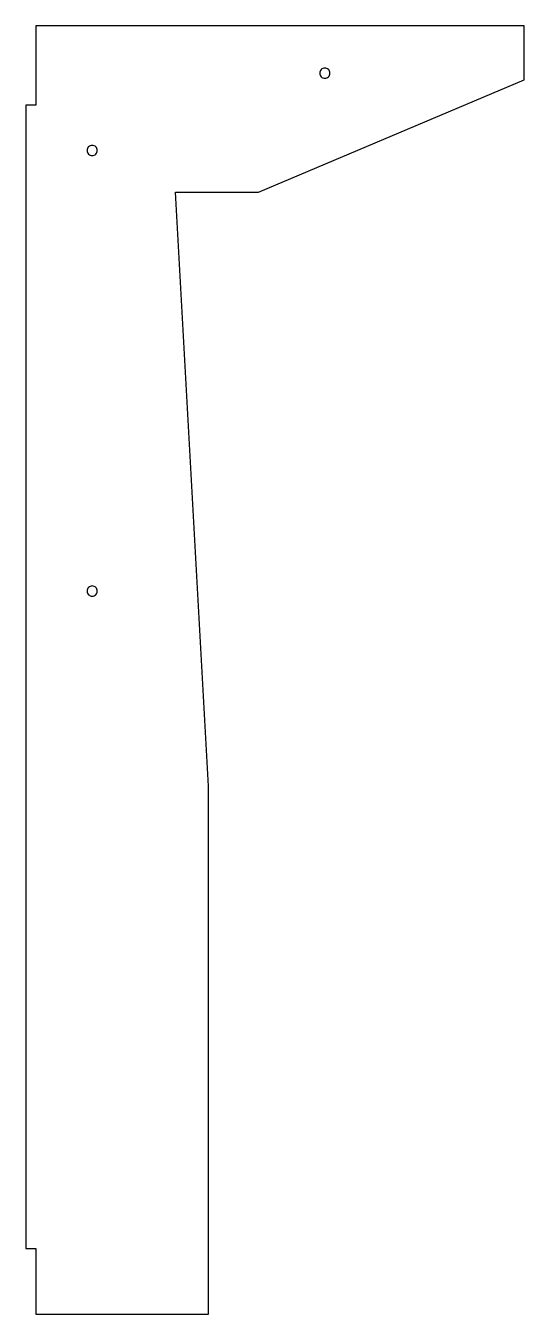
# Model space of a CAD drawing. Extents: x 98 to 698, y 192 to 1742.
import ezdxf

# ---------------------------------------------------------------- set-up
doc = ezdxf.new("R2010")
doc.units = 0
doc.layers.get('0').update_dxf_attribs({"linetype": 'CONTINUOUS'})

msp = doc.modelspace()

# ---------------------------------------------------------------- linework, layer by layer
msp.add_lwpolyline([(697.7, 1742.3), (109.6, 1742.3), (109.6, 1647), (97.6, 1647), (97.6, 271.6), (109.7, 271.6), (109.7, 192.4), (317.8, 192.4), (317.8, 827.7), (277.8, 1542.3), (377.8, 1542.3), (697.7, 1677.3)], close=True)
for points in [[(457.6, 1691.5, 0.414214), (451.5, 1685.3, 0.414214), (457.6, 1679.2, 0.414214), (463.8, 1685.3, 0.414214)], [(177.6, 1598.5, 0.414214), (171.5, 1592.3, 0.414214), (177.6, 1586.2, 0.414214), (183.8, 1592.3, 0.414214)], [(177.6, 1068.5, 0.414214), (171.5, 1062.3, 0.414214), (177.6, 1056.2, 0.414214), (183.8, 1062.3, 0.414214)]]:
    msp.add_lwpolyline(points, format="xyb", close=True)

doc.saveas('drawing.dxf')
